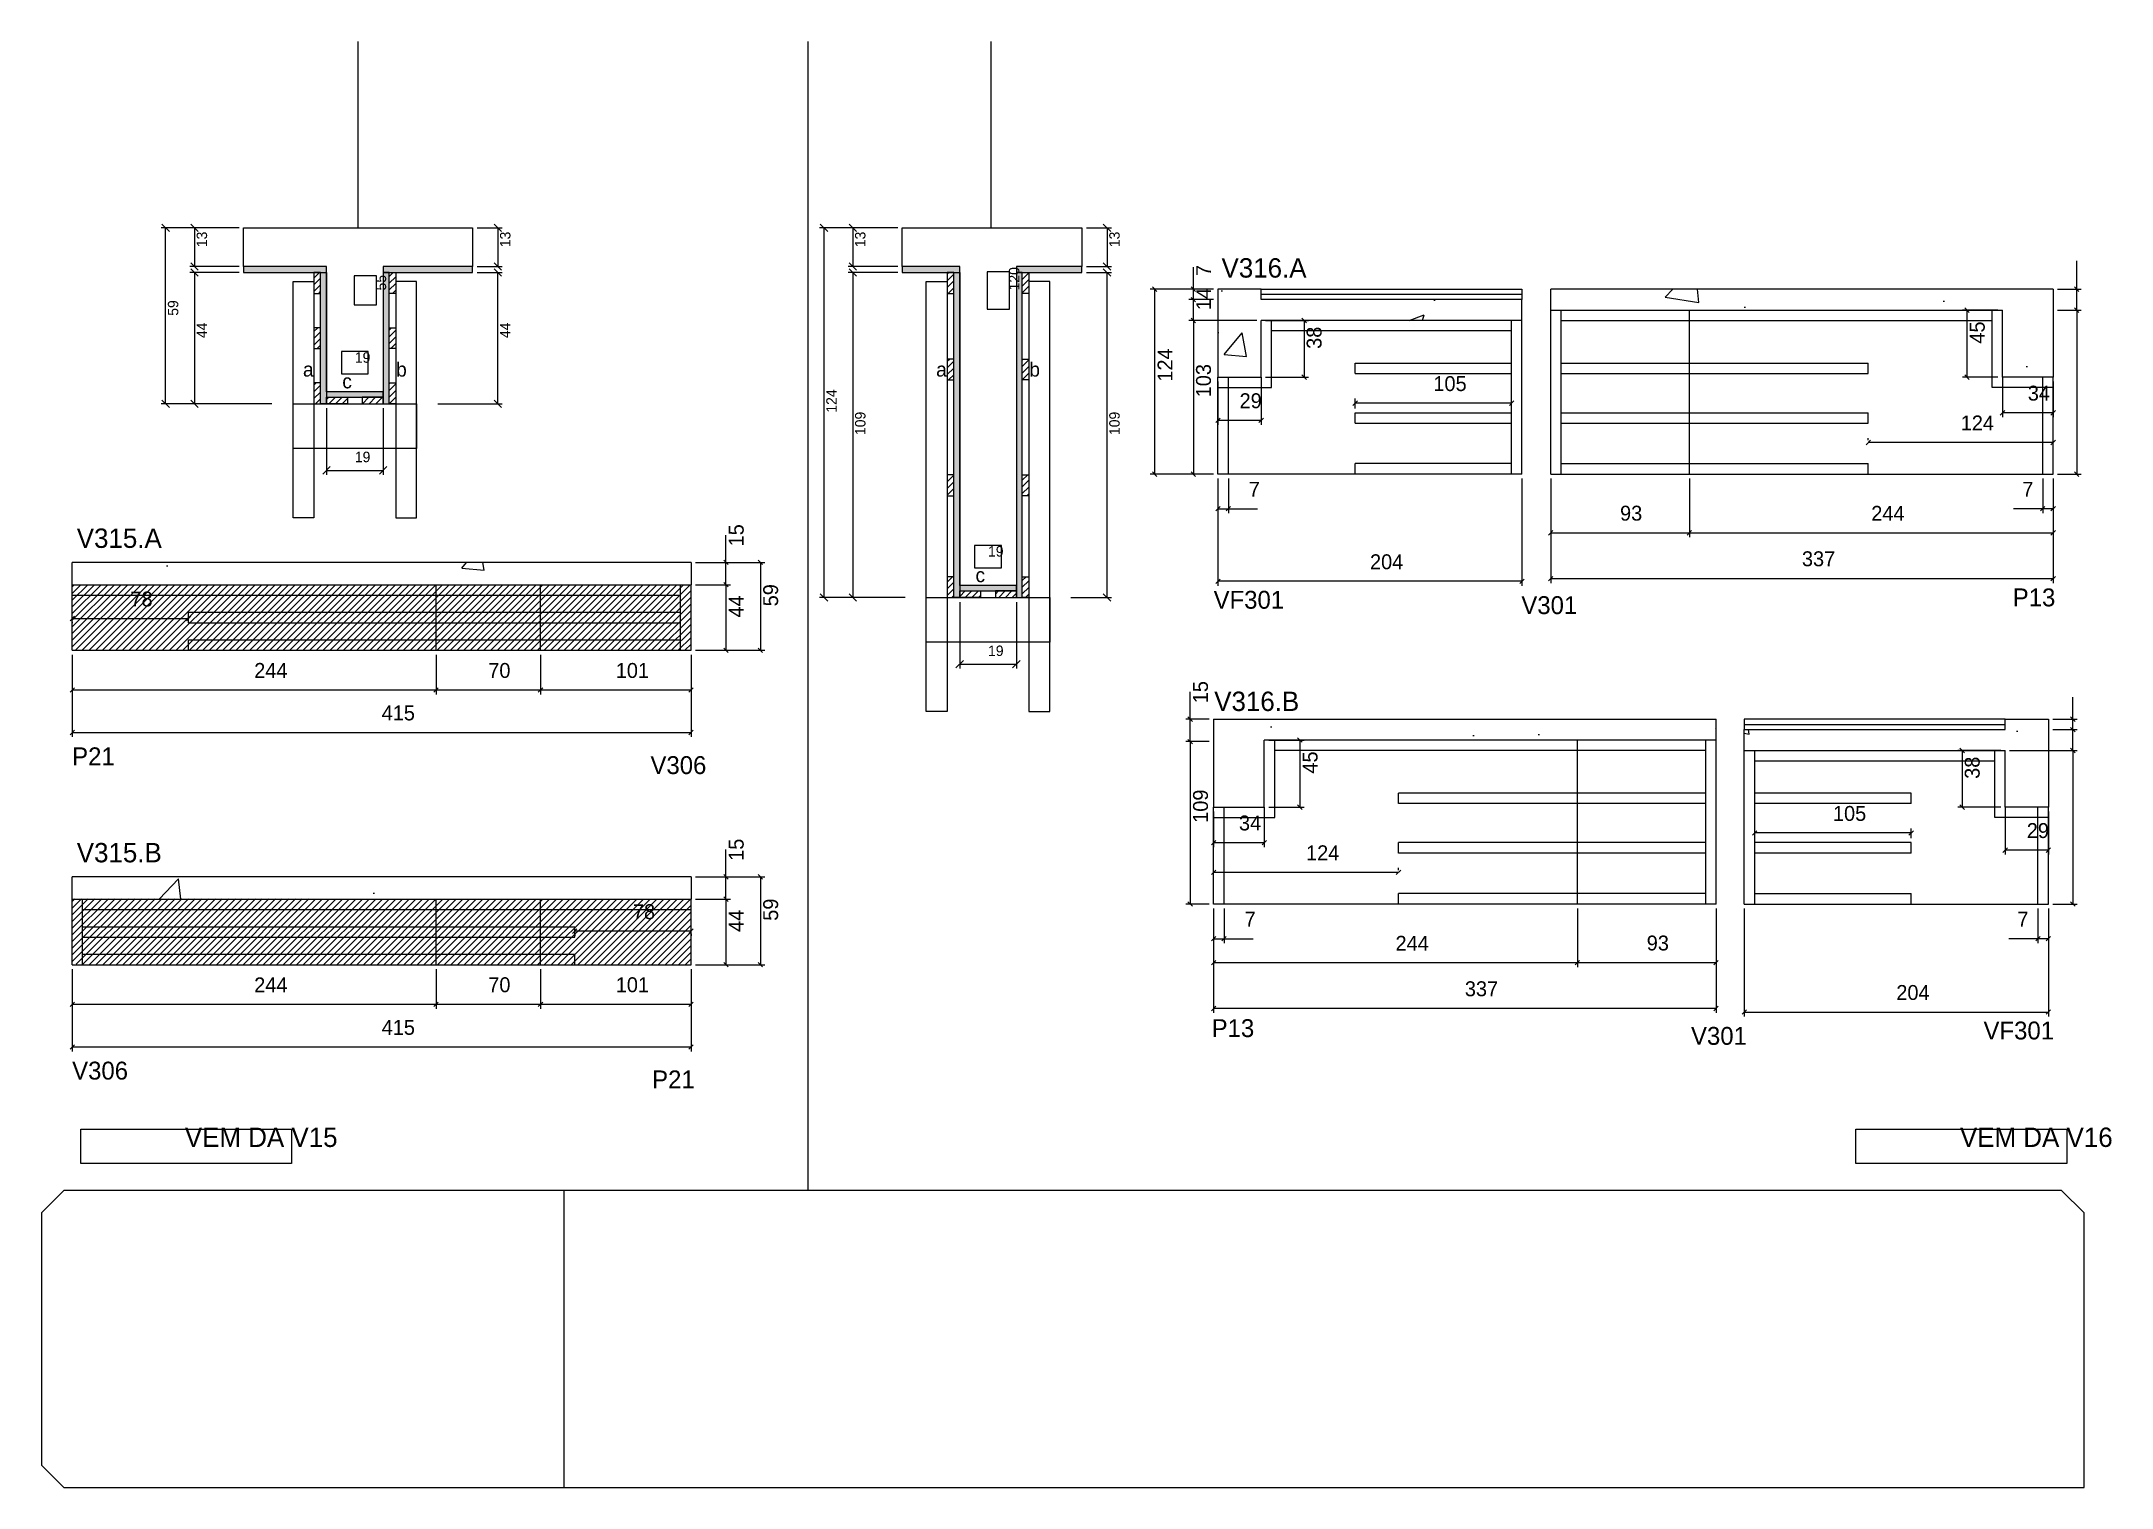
# Model space of a CAD drawing. Header units: metres. Extents: x 1964 to 3352, y 2759 to 3729.
import ezdxf

# ---------------------------------------------------------------- set-up
doc = ezdxf.new("R2010")
doc.units = ezdxf.units.M
for name, color, linetype in [('5', 7, 'Continuous'), ('CONCRETO', 7, 'Continuous'), ('COTA', 7, 'Continuous'), ('Cota Seção (2x)', 7, 'Continuous'), ('detalhes', 7, 'Continuous'), ('Hachura', 7, 'Continuous'), ('Madeira', 7, 'Continuous'), ('Painéis', 7, 'Continuous'), ('REAPROVEITAMENTO', 7, 'Continuous'), ('SARR_2.2x7', 7, 'Continuous'), ('SARR_3.5x7', 7, 'Continuous'), ('SARRAFO DE PRESSAO', 7, 'Continuous'), ('Texto Seção', 7, 'Continuous')]:
    doc.layers.add(name, color=color, linetype=linetype)

msp = doc.modelspace()

# ---------------------------------------------------------------- hatches: boundary and pattern name
at = {"layer": 'COTA'}
h = msp.add_hatch(dxfattribs=at)
h.set_pattern_fill('AR-CONC')
h.paths.add_polyline_path([(2781.7, 3503.3), (2781.7, 3541.3), (2956.6, 3541.3), (2956.6, 3555.3), (2781.7, 3555.3), (2781.7, 3562.3), (2752.7, 3562.3), (2752.7, 3503.3), (2781.7, 3503.3), (2781.7, 3503.3)])
h = msp.add_hatch(dxfattribs=at)
h.set_pattern_fill('AR-CONC')
h.paths.add_polyline_path([(2975.9, 3548.3), (3278.9, 3548.3), (3278.9, 3504.3), (3312.9, 3504.3), (3312.8, 3562.3), (2975.9, 3562.3), (2975.9, 3548.3)])
h = msp.add_hatch(dxfattribs=at)
h.set_pattern_fill('AR-CONC')
h.paths.add_polyline_path([(2399.3, 3364.1), (2399.3, 3379.1), (1984, 3379.1), (1984.3, 3364.1), (2399.3, 3364.1)])
h = msp.add_hatch(dxfattribs=at)
h.set_pattern_fill('AR-CONC')
h.paths.add_polyline_path([(3086.8, 3259.9), (2783.8, 3259.9), (2783.8, 3215.9), (2749.8, 3215.9), (2749.9, 3273.9), (3086.8, 3273.9), (3086.8, 3259.9)])
h = msp.add_hatch(dxfattribs=at)
h.set_pattern_fill('AR-CONC')
h.paths.add_polyline_path([(3280.7, 3214.9), (3280.7, 3252.9), (3105.7, 3252.9), (3105.7, 3266.9), (3280.7, 3266.9), (3280.7, 3273.9), (3309.7, 3273.9), (3309.7, 3214.9), (3280.7, 3214.9), (3280.7, 3214.9)])
h = msp.add_hatch(dxfattribs=at)
h.set_pattern_fill('AR-CONC')
h.paths.add_polyline_path([(2399.3, 3153.2), (2399.3, 3168.2), (1984, 3168.2), (1984.3, 3153.2), (2399.3, 3153.2)])
at = {"layer": 'Hachura'}
h = msp.add_hatch(color=7, dxfattribs=at)
h.dxf.hatch_style = 1
h.paths.add_polyline_path([(2154.8, 3573.5), (2154.8, 3577.5), (2099.2, 3577.5), (2099.2, 3573.5), (2154.8, 3573.5)])
h = msp.add_hatch(dxfattribs=at)
h.set_pattern_fill('ANSI31')
h.paths.add_polyline_path([(2146.4, 3559.5), (2150.8, 3559.5), (2150.8, 3573.5), (2146.4, 3573.5), (2146.4, 3559.5)])
h = msp.add_hatch(color=7, dxfattribs=at)
h.dxf.hatch_style = 1
h.paths.add_polyline_path([(2150.8, 3573.5), (2154.8, 3573.5), (2154.8, 3485.5), (2150.8, 3485.5), (2150.8, 3573.5)])
h = msp.add_hatch(color=7, dxfattribs=at)
h.dxf.hatch_style = 1
h.paths.add_polyline_path([(2252.8, 3573.5), (2252.8, 3577.5), (2192.8, 3577.5), (2192.8, 3573.5), (2252.8, 3573.5)])
h = msp.add_hatch(color=7, dxfattribs=at)
h.dxf.hatch_style = 1
h.paths.add_polyline_path([(2196.8, 3575.5), (2192.8, 3575.5), (2192.8, 3485.5), (2196.8, 3485.5), (2196.8, 3575.5)])
h = msp.add_hatch(dxfattribs=at)
h.set_pattern_fill('ANSI31')
h.paths.add_polyline_path([(2201.2, 3559.5), (2196.8, 3559.5), (2196.8, 3573.5), (2201.2, 3573.5), (2201.2, 3559.5)])
h = msp.add_hatch(color=7, dxfattribs=at)
h.dxf.hatch_style = 1
h.paths.add_polyline_path([(2579.5, 3573.5), (2579.5, 3577.5), (2540.9, 3577.5), (2540.9, 3573.5), (2579.5, 3573.5)])
h = msp.add_hatch(dxfattribs=at)
h.set_pattern_fill('ANSI31')
h.paths.add_polyline_path([(2571.1, 3559.5), (2575.5, 3559.5), (2575.5, 3573.5), (2571.1, 3573.5), (2571.1, 3559.5)])
h = msp.add_hatch(color=7, dxfattribs=at)
h.dxf.hatch_style = 1
h.paths.add_polyline_path([(2575.5, 3573.5), (2579.5, 3573.5), (2579.5, 3355.5), (2575.5, 3355.5), (2575.5, 3573.5)])
h = msp.add_hatch(color=7, dxfattribs=at)
h.dxf.hatch_style = 1
h.paths.add_polyline_path([(2661.5, 3573.5), (2661.5, 3577.5), (2617.5, 3577.5), (2617.5, 3573.5), (2661.5, 3573.5)])
h = msp.add_hatch(color=7, dxfattribs=at)
h.dxf.hatch_style = 1
h.paths.add_polyline_path([(2621.5, 3575.5), (2617.5, 3575.5), (2617.5, 3355.5), (2621.5, 3355.5), (2621.5, 3575.5)])
h = msp.add_hatch(dxfattribs=at)
h.set_pattern_fill('ANSI31')
h.paths.add_polyline_path([(2625.9, 3559.5), (2621.5, 3559.5), (2621.5, 3573.5), (2625.9, 3573.5), (2625.9, 3559.5)])
h = msp.add_hatch(dxfattribs=at)
h.set_pattern_fill('ANSI31')
h.paths.add_polyline_path([(2146.4, 3522.5), (2150.8, 3522.5), (2150.8, 3536.5), (2146.4, 3536.5), (2146.4, 3522.5)])
h = msp.add_hatch(dxfattribs=at)
h.set_pattern_fill('ANSI31')
h.paths.add_polyline_path([(2201.2, 3522.5), (2196.8, 3522.5), (2196.8, 3536.5), (2201.2, 3536.5), (2201.2, 3522.5)])
h = msp.add_hatch(dxfattribs=at)
h.set_pattern_fill('ANSI31')
h.paths.add_polyline_path([(2571.1, 3501.5), (2575.5, 3501.5), (2575.5, 3515.5), (2571.1, 3515.5), (2571.1, 3501.5)])
h = msp.add_hatch(dxfattribs=at)
h.set_pattern_fill('ANSI31')
h.paths.add_polyline_path([(2625.9, 3501.5), (2621.5, 3501.5), (2621.5, 3515.5), (2625.9, 3515.5), (2625.9, 3501.5)])
h = msp.add_hatch(dxfattribs=at)
h.set_pattern_fill('ANSI31')
h.paths.add_polyline_path([(2146.4, 3485.5), (2150.8, 3485.5), (2150.8, 3499.5), (2146.4, 3499.5), (2146.4, 3485.5)])
h = msp.add_hatch(dxfattribs=at)
h.set_pattern_fill('ANSI31')
h.paths.add_polyline_path([(2201.2, 3485.5), (2196.8, 3485.5), (2196.8, 3499.5), (2201.2, 3499.5), (2201.2, 3485.5)])
h = msp.add_hatch(color=7, dxfattribs=at)
h.dxf.hatch_style = 1
h.paths.add_polyline_path([(2192.8, 3489.9), (2192.8, 3493.5), (2154.8, 3493.5), (2154.8, 3489.9), (2192.8, 3489.9)])
h = msp.add_hatch(dxfattribs=at)
h.set_pattern_fill('ANSI31')
h.paths.add_polyline_path([(2154.8, 3485.5), (2154.8, 3489.9), (2168.8, 3489.9), (2168.8, 3485.5), (2154.8, 3485.5)])
h = msp.add_hatch(dxfattribs=at)
h.set_pattern_fill('ANSI31')
h.paths.add_polyline_path([(2192.8, 3485.5), (2192.8, 3489.9), (2178.8, 3489.9), (2178.8, 3485.5), (2192.8, 3485.5)])
h = msp.add_hatch(dxfattribs=at)
h.set_pattern_fill('ANSI31')
h.paths.add_polyline_path([(2571.1, 3423.8), (2575.5, 3423.8), (2575.5, 3437.8), (2571.1, 3437.8), (2571.1, 3423.8)])
h = msp.add_hatch(dxfattribs=at)
h.set_pattern_fill('ANSI31')
h.paths.add_polyline_path([(2625.9, 3423.8), (2621.5, 3423.8), (2621.5, 3437.8), (2625.9, 3437.8), (2625.9, 3423.8)])
h = msp.add_hatch(dxfattribs=at)
h.set_pattern_fill('ANSI31')
h.paths.add_polyline_path([(2571.1, 3355.5), (2575.5, 3355.5), (2575.5, 3369.5), (2571.1, 3369.5), (2571.1, 3355.5)])
h = msp.add_hatch(color=7, dxfattribs=at)
h.dxf.hatch_style = 1
h.paths.add_polyline_path([(2617.5, 3359.9), (2617.5, 3363.5), (2579.5, 3363.5), (2579.5, 3359.9), (2617.5, 3359.9)])
h = msp.add_hatch(dxfattribs=at)
h.set_pattern_fill('ANSI31')
h.paths.add_polyline_path([(2625.9, 3355.5), (2621.5, 3355.5), (2621.5, 3369.5), (2625.9, 3369.5), (2625.9, 3355.5)])
h = msp.add_hatch(dxfattribs=at)
h.set_pattern_fill('ANSI31')
h.paths.add_polyline_path([(2579.5, 3355.5), (2579.5, 3359.9), (2593.5, 3359.9), (2593.5, 3355.5), (2579.5, 3355.5)])
h = msp.add_hatch(dxfattribs=at)
h.set_pattern_fill('ANSI31')
h.paths.add_polyline_path([(2617.5, 3355.5), (2617.5, 3359.9), (2603.5, 3359.9), (2603.5, 3355.5), (2617.5, 3355.5)])
at = {"layer": 'REAPROVEITAMENTO'}
h = msp.add_hatch(dxfattribs=at)
h.set_pattern_fill('ANSI31')
h.paths.add_polyline_path([(2399.3, 3320.1), (2399.3, 3364.1), (1984.3, 3364.1), (1984.3, 3320.1), (2399.3, 3320.1)])
h = msp.add_hatch(dxfattribs=at)
h.set_pattern_fill('ANSI31')
h.paths.add_polyline_path([(1984.3, 3109.5), (1984.3, 3153.5), (2399.3, 3153), (2399.3, 3109), (1984.3, 3109.5)])

# ---------------------------------------------------------------- linework, layer by layer
at = {"layer": 'CONCRETO', "color": 251, "lineweight": 25}
for points in [[(2099.2, 3577.5), (2099.2, 3603.5), (2252.8, 3603.5), (2252.8, 3577.5), (2192.8, 3577.5), (2192.8, 3493.5), (2154.8, 3493.5), (2154.8, 3577.5)], [(2540.9, 3577.5), (2540.9, 3603.5), (2661.5, 3603.5), (2661.5, 3577.5), (2617.5, 3577.5), (2617.5, 3363.5), (2579.5, 3363.5), (2579.5, 3577.5)]]:
    msp.add_lwpolyline(points, close=True, dxfattribs=at)
at = {"layer": 'COTA', "color": 241, "lineweight": 25}
for p, q in [((2477.6, 3728.5), (2477.6, 2957.8)), ((2752.7, 3562.3), (2752.7, 3503.3)), ((2781.7, 3562.3), (2752.7, 3562.3)), ((2956.6, 3541.3), (2956.6, 3555.3)), ((2975.9, 3548.3), (2975.9, 3562.3)), ((3312.9, 3562.3), (2975.9, 3562.3)), ((3312.9, 3562.3), (3312.9, 3503.3)), ((1984.3, 3364.1), (1984.3, 3379.1)), ((2399.3, 3379.1), (1984.3, 3379.1)), ((2399.3, 3379.1), (2399.3, 3364.1)), ((2749.8, 3273.9), (2749.8, 3214.9)), ((2749.8, 3273.9), (3086.8, 3273.9)), ((3086.8, 3259.9), (3086.8, 3273.9)), ((3105.7, 3252.9), (3105.7, 3266.9)), ((3280.7, 3273.9), (3309.7, 3273.9)), ((3309.7, 3273.9), (3309.7, 3214.9)), ((1984.3, 3153.2), (1984.3, 3168.2)), ((2399.3, 3168.2), (1984.3, 3168.2)), ((2399.3, 3168.2), (2399.3, 3153.2))]:
    msp.add_line(p, q, dxfattribs=at)
at = {"layer": 'COTA', "color": 4, "lineweight": 25}
for p, q in [((2096.2, 3603.5), (2043.9, 3603.5)), ((2046.9, 3485.5), (2046.9, 3603.5)), ((2096.2, 3603.5), (2063.2, 3603.5)), ((2066.2, 3603.5), (2066.2, 3577.5)), ((2255.8, 3603.5), (2272.7, 3603.5)), ((2269.7, 3603.5), (2269.7, 3577.5)), ((2537.9, 3603.5), (2485.5, 3603.5)), ((2488.5, 3355.5), (2488.5, 3603.5)), ((2537.9, 3603.5), (2504.8, 3603.5)), ((2507.8, 3603.5), (2507.8, 3577.5)), ((2664.5, 3603.5), (2681.3, 3603.5)), ((2678.3, 3603.5), (2678.3, 3577.5)), ((2096.2, 3577.5), (2063.2, 3577.5)), ((2096.2, 3573.5), (2063.2, 3573.5)), ((2066.2, 3573.5), (2066.2, 3485.5)), ((2255.8, 3577.5), (2272.7, 3577.5)), ((2255.8, 3573.5), (2272.7, 3573.5)), ((2269.7, 3485.5), (2269.7, 3573.5)), ((2537.9, 3577.5), (2504.8, 3577.5)), ((2537.9, 3573.5), (2504.8, 3573.5)), ((2507.8, 3573.5), (2507.8, 3355.5)), ((2664.5, 3577.5), (2681.3, 3577.5)), ((2664.5, 3573.5), (2681.3, 3573.5)), ((2678.3, 3355.5), (2678.3, 3573.5)), ((2736.2, 3562.3), (2736.2, 3577)), ((3328.7, 3562.3), (3328.7, 3581.4)), ((2749.7, 3562.3), (2733.2, 3562.3)), ((2749.7, 3555.3), (2733.2, 3555.3)), ((2749.7, 3555.3), (2733.2, 3555.3)), ((2736.2, 3555.3), (2736.2, 3562.3)), ((2736.2, 3541.3), (2736.2, 3555.3)), ((3315.9, 3562.3), (3331.7, 3562.3)), ((3328.7, 3548.3), (3328.7, 3562.3)), ((2778.7, 3541.3), (2733.2, 3541.3)), ((2778.7, 3541.3), (2733.2, 3541.3)), ((2736.2, 3541.3), (2736.2, 3438.3)), ((3315.9, 3548.3), (3331.7, 3548.3)), ((3315.9, 3548.3), (3331.7, 3548.3)), ((3328.7, 3548.3), (3328.7, 3438.3)), ((2118.2, 3485.5), (2043.9, 3485.5)), ((2118.2, 3485.5), (2063.2, 3485.5)), ((2229.4, 3485.5), (2272.7, 3485.5)), ((2154.8, 3482.5), (2154.8, 3437.8)), ((2192.8, 3482.5), (2192.8, 3437.8)), ((2154.8, 3440.8), (2192.8, 3440.8)), ((2749.7, 3438.3), (2733.2, 3438.3)), ((2752.7, 3435.3), (2752.7, 3363.4)), ((2752.7, 3435.3), (2752.7, 3412.1)), ((2759.7, 3435.3), (2759.7, 3412.1)), ((2956.6, 3435.3), (2956.6, 3363.4)), ((2975.9, 3435.3), (2975.9, 3395.9)), ((2975.9, 3435.3), (2975.9, 3365.2)), ((3068.9, 3435.3), (3068.9, 3395.9)), ((3068.9, 3435.3), (3068.9, 3395.9)), ((3305.9, 3435.3), (3305.9, 3412.1)), ((3312.9, 3435.3), (3312.9, 3395.9)), ((3312.9, 3435.3), (3312.9, 3365.2)), ((3312.9, 3435.3), (3312.9, 3412.1)), ((3315.9, 3438.3), (3331.7, 3438.3)), ((2752.7, 3415.1), (2759.7, 3415.1)), ((2759.7, 3415.1), (2779.3, 3415.1)), ((3305.9, 3415.1), (3286.3, 3415.1)), ((3312.9, 3415.1), (3305.9, 3415.1)), ((2422.7, 3379.1), (2422.7, 3397.4)), ((2975.9, 3398.9), (3068.9, 3398.9)), ((3068.9, 3398.9), (3312.9, 3398.9)), ((2402.3, 3379.1), (2425.7, 3379.1)), ((2402.3, 3379.1), (2448.8, 3379.1)), ((2422.7, 3364.1), (2422.7, 3379.1)), ((2445.8, 3379.1), (2445.8, 3320.1)), ((2402.3, 3364.1), (2425.7, 3364.1)), ((2402.3, 3364.1), (2425.7, 3364.1)), ((2422.7, 3364.1), (2422.7, 3320.1)), ((2956.6, 3366.4), (2752.7, 3366.4)), ((2975.9, 3368.2), (3312.9, 3368.2)), ((2542.9, 3355.5), (2485.5, 3355.5)), ((2542.9, 3355.5), (2504.8, 3355.5)), ((2579.5, 3352.5), (2579.5, 3307.8)), ((2617.5, 3352.5), (2617.5, 3307.8)), ((2654.1, 3355.5), (2681.3, 3355.5)), ((1984.3, 3341.4), (2062.3, 3341.4)), ((1984.3, 3339.1), (1984.3, 3338.4)), ((2062.3, 3339.1), (2062.3, 3338.4)), ((2402.3, 3320.1), (2425.7, 3320.1)), ((2402.3, 3320.1), (2448.8, 3320.1)), ((1984.3, 3317.1), (1984.3, 3290.5)), ((1984.3, 3317.1), (1984.3, 3262)), ((2228.3, 3317.1), (2228.3, 3290.5)), ((2228.3, 3317.1), (2228.3, 3290.5)), ((2298.3, 3317.1), (2298.3, 3290.5)), ((2298.3, 3317.1), (2298.3, 3290.5)), ((2399.3, 3317.1), (2399.3, 3290.5)), ((2399.3, 3317.1), (2399.3, 3262)), ((2579.5, 3310.8), (2617.5, 3310.8)), ((1984.3, 3293.5), (2228.3, 3293.5)), ((2228.3, 3293.5), (2298.3, 3293.5)), ((2298.3, 3293.5), (2399.3, 3293.5)), ((2734.1, 3273.9), (2734.1, 3292.3)), ((3326.1, 3273.9), (3326.1, 3288.7)), ((1984.3, 3265), (2399.3, 3265)), ((2746.8, 3273.9), (2731.1, 3273.9)), ((2734.1, 3258.9), (2734.1, 3273.9)), ((3312.7, 3273.9), (3329.1, 3273.9)), ((3312.7, 3266.9), (3329.1, 3266.9)), ((3312.7, 3266.9), (3329.1, 3266.9)), ((3326.1, 3266.9), (3326.1, 3273.9)), ((3326.1, 3252.9), (3326.1, 3266.9)), ((2746.8, 3258.9), (2731.1, 3258.9)), ((2746.8, 3258.9), (2731.1, 3258.9)), ((2734.1, 3258.9), (2734.1, 3149.9)), ((3283.7, 3252.9), (3329.1, 3252.9)), ((3283.7, 3252.9), (3329.1, 3252.9)), ((3326.1, 3252.9), (3326.1, 3149.9)), ((2422.7, 3168.2), (2422.7, 3186.6)), ((2402.3, 3168.2), (2425.7, 3168.2)), ((2402.3, 3168.2), (2448.8, 3168.2)), ((2422.7, 3153.2), (2422.7, 3168.2)), ((2445.8, 3168.2), (2445.8, 3109.2)), ((2402.3, 3153.2), (2425.7, 3153.2)), ((2402.3, 3153.2), (2425.7, 3153.2)), ((2422.7, 3153.2), (2422.7, 3109.2)), ((2746.8, 3149.9), (2731.1, 3149.9)), ((2749.8, 3146.9), (2749.8, 3107.6)), ((2749.8, 3146.9), (2749.8, 3076.9)), ((2749.8, 3146.9), (2749.8, 3123.7)), ((2756.8, 3146.9), (2756.8, 3123.7)), ((2993.8, 3146.9), (2993.8, 3107.6)), ((2993.8, 3146.9), (2993.8, 3107.6)), ((3086.8, 3146.9), (3086.8, 3107.6)), ((3086.8, 3146.9), (3086.8, 3076.9)), ((3105.7, 3146.9), (3105.7, 3074.5)), ((3302.7, 3146.9), (3302.7, 3123.7)), ((3309.7, 3146.9), (3309.7, 3074.5)), ((3309.7, 3146.9), (3309.7, 3123.7)), ((3312.7, 3149.9), (3329.1, 3149.9)), ((2399.3, 3131.7), (2321.3, 3131.7)), ((2321.3, 3129.9), (2321.3, 3128.7)), ((2399.3, 3129.9), (2399.3, 3128.7)), ((2749.8, 3126.7), (2756.8, 3126.7)), ((2756.8, 3126.7), (2776.4, 3126.7)), ((3302.7, 3126.7), (3283.1, 3126.7)), ((3309.7, 3126.7), (3302.7, 3126.7)), ((2993.8, 3110.6), (2749.8, 3110.6)), ((3086.8, 3110.6), (2993.8, 3110.6)), ((1984.3, 3106.2), (1984.3, 3079.7)), ((1984.3, 3106.2), (1984.3, 3051.1)), ((2228.3, 3106.2), (2228.3, 3079.7)), ((2228.3, 3106.2), (2228.3, 3079.7)), ((2298.3, 3106.2), (2298.3, 3079.7)), ((2298.3, 3106.2), (2298.3, 3079.7)), ((2399.3, 3106.2), (2399.3, 3079.7)), ((2399.3, 3106.2), (2399.3, 3051.1)), ((2402.3, 3109.2), (2425.7, 3109.2)), ((2402.3, 3109.2), (2448.8, 3109.2)), ((1984.3, 3082.7), (2228.3, 3082.7)), ((2228.3, 3082.7), (2298.3, 3082.7)), ((2298.3, 3082.7), (2399.3, 3082.7)), ((3086.8, 3079.9), (2749.8, 3079.9)), ((3105.7, 3077.5), (3309.7, 3077.5)), ((1984.3, 3054.1), (2399.3, 3054.1))]:
    msp.add_line(p, q, dxfattribs=at)
at = {"layer": 'COTA', "color": 0, "lineweight": 25}
for p, q in [((2737.7, 3560.8), (2734.7, 3563.8)), ((2737.7, 3553.8), (2734.7, 3556.8)), ((2734.7, 3556.8), (2737.7, 3553.8)), ((3330.2, 3560.8), (3327.2, 3563.8)), ((2737.7, 3539.8), (2734.7, 3542.8)), ((2734.7, 3542.8), (2737.7, 3539.8)), ((3327.2, 3549.8), (3330.2, 3546.8)), ((3330.2, 3546.8), (3327.2, 3549.8)), ((2734.7, 3439.8), (2737.7, 3436.8)), ((3327.2, 3439.8), (3330.2, 3436.8)), ((2754.2, 3416.6), (2751.2, 3413.6)), ((2758.2, 3413.6), (2761.2, 3416.6)), ((3307.4, 3416.6), (3304.4, 3413.6)), ((3311.4, 3413.6), (3314.4, 3416.6)), ((2977.4, 3400.4), (2974.4, 3397.4)), ((3067.4, 3397.4), (3070.4, 3400.4)), ((3070.4, 3400.4), (3067.4, 3397.4)), ((3311.4, 3397.4), (3314.4, 3400.4)), ((2424.2, 3377.6), (2421.2, 3380.6)), ((2447.3, 3377.6), (2444.3, 3380.6)), ((2421.2, 3365.6), (2424.2, 3362.6)), ((2424.2, 3362.6), (2421.2, 3365.6)), ((2754.2, 3367.9), (2751.2, 3364.9)), ((2955.1, 3364.9), (2958.1, 3367.9)), ((2977.4, 3369.7), (2974.4, 3366.7)), ((3311.4, 3366.7), (3314.4, 3369.7)), ((1985.8, 3342.9), (1982.8, 3339.9)), ((2060.8, 3339.9), (2063.8, 3342.9)), ((2421.2, 3321.6), (2424.2, 3318.6)), ((2444.3, 3321.6), (2447.3, 3318.6)), ((1985.8, 3295), (1982.8, 3292)), ((2226.8, 3292), (2229.8, 3295)), ((2229.8, 3295), (2226.8, 3292)), ((2299.8, 3295), (2296.8, 3292)), ((2296.8, 3292), (2299.8, 3295)), ((2397.8, 3292), (2400.8, 3295)), ((1985.8, 3266.5), (1982.8, 3263.5)), ((2397.8, 3263.5), (2400.8, 3266.5)), ((2735.6, 3272.4), (2732.6, 3275.4)), ((3327.6, 3272.4), (3324.6, 3275.4)), ((3327.6, 3265.4), (3324.6, 3268.4)), ((3324.6, 3268.4), (3327.6, 3265.4)), ((2732.6, 3260.4), (2735.6, 3257.4)), ((2735.6, 3257.4), (2732.6, 3260.4)), ((3327.6, 3251.4), (3324.6, 3254.4)), ((3324.6, 3254.4), (3327.6, 3251.4)), ((2424.2, 3166.7), (2421.2, 3169.7)), ((2447.3, 3166.7), (2444.3, 3169.7)), ((2421.2, 3154.7), (2424.2, 3151.7)), ((2424.2, 3151.7), (2421.2, 3154.7)), ((2732.6, 3151.4), (2735.6, 3148.4)), ((3324.6, 3151.4), (3327.6, 3148.4)), ((2322.8, 3133.2), (2319.8, 3130.2)), ((2397.8, 3130.2), (2400.8, 3133.2)), ((2751.3, 3128.2), (2748.3, 3125.2)), ((2755.3, 3125.2), (2758.3, 3128.2)), ((3304.2, 3128.2), (3301.2, 3125.2)), ((3308.2, 3125.2), (3311.2, 3128.2)), ((2421.2, 3110.7), (2424.2, 3107.7)), ((2444.3, 3110.7), (2447.3, 3107.7)), ((2751.3, 3112.1), (2748.3, 3109.1)), ((2995.3, 3112.1), (2992.3, 3109.1)), ((2992.3, 3109.1), (2995.3, 3112.1)), ((3085.3, 3109.1), (3088.3, 3112.1)), ((1985.8, 3084.2), (1982.8, 3081.2)), ((2226.8, 3081.2), (2229.8, 3084.2)), ((2229.8, 3084.2), (2226.8, 3081.2)), ((2299.8, 3084.2), (2296.8, 3081.2)), ((2296.8, 3081.2), (2299.8, 3084.2)), ((2397.8, 3081.2), (2400.8, 3084.2)), ((2751.3, 3081.4), (2748.3, 3078.4)), ((3085.3, 3078.4), (3088.3, 3081.4)), ((3107.2, 3079), (3104.2, 3076)), ((3308.2, 3076), (3311.2, 3079)), ((1985.8, 3055.6), (1982.8, 3052.6)), ((2397.8, 3052.6), (2400.8, 3055.6))]:
    msp.add_line(p, q, dxfattribs=at)
for points in [[(2049.4, 3601), (2044.4, 3606)], [(2068.7, 3601), (2063.7, 3606)], [(2272.2, 3601), (2267.2, 3606)], [(2491, 3601), (2486, 3606)], [(2510.3, 3601), (2505.3, 3606)], [(2680.8, 3601), (2675.8, 3606)], [(2063.7, 3580), (2068.7, 3575)], [(2068.7, 3571), (2063.7, 3576)], [(2267.2, 3580), (2272.2, 3575)], [(2272.2, 3571), (2267.2, 3576)], [(2505.3, 3580), (2510.3, 3575)], [(2510.3, 3571), (2505.3, 3576)], [(2675.8, 3580), (2680.8, 3575)], [(2680.8, 3571), (2675.8, 3576)], [(2044.4, 3488), (2049.4, 3483)], [(2063.7, 3488), (2068.7, 3483)], [(2267.2, 3488), (2272.2, 3483)], [(2157.3, 3443.3), (2152.3, 3438.3)], [(2190.3, 3438.3), (2195.3, 3443.3)], [(2486, 3358), (2491, 3353)], [(2505.3, 3358), (2510.3, 3353)], [(2675.8, 3358), (2680.8, 3353)], [(2582, 3313.3), (2577, 3308.3)], [(2615, 3308.3), (2620, 3313.3)]]:
    msp.add_lwpolyline(points, dxfattribs=at)
at = {"layer": 'Cota Seção (2x)', "color": 180, "lineweight": 25}
for p, q in [((2188.3, 3571.2), (2173.3, 3571.2)), ((2173.3, 3571.2), (2173.3, 3551.9)), ((2188.3, 3551.9), (2188.3, 3571.2)), ((2613, 3574), (2598, 3574)), ((2598, 3574), (2598, 3549)), ((2613, 3549), (2613, 3574)), ((2173.3, 3551.9), (2188.3, 3551.9)), ((2598, 3549), (2613, 3549)), ((2182.8, 3520.5), (2164.8, 3520.5)), ((2164.8, 3520.5), (2164.8, 3505.5)), ((2182.8, 3505.5), (2182.8, 3520.5)), ((2164.8, 3505.5), (2182.8, 3505.5)), ((2607.5, 3390.5), (2589.5, 3390.5)), ((2589.5, 3390.5), (2589.5, 3375.5)), ((2607.5, 3375.5), (2607.5, 3390.5)), ((2589.5, 3375.5), (2607.5, 3375.5))]:
    msp.add_line(p, q, dxfattribs=at)
at = {"layer": 'Madeira', "color": 126, "lineweight": 18}
for points in [[(2146.4, 3559.5), (2150.8, 3559.5), (2150.8, 3573.5), (2146.4, 3573.5)], [(2201.2, 3559.5), (2196.8, 3559.5), (2196.8, 3573.5), (2201.2, 3573.5)], [(2571.1, 3559.5), (2575.5, 3559.5), (2575.5, 3573.5), (2571.1, 3573.5)], [(2625.9, 3559.5), (2621.5, 3559.5), (2621.5, 3573.5), (2625.9, 3573.5)], [(2146.4, 3522.5), (2150.8, 3522.5), (2150.8, 3536.5), (2146.4, 3536.5)], [(2201.2, 3522.5), (2196.8, 3522.5), (2196.8, 3536.5), (2201.2, 3536.5)], [(2571.1, 3501.5), (2575.5, 3501.5), (2575.5, 3515.5), (2571.1, 3515.5)], [(2625.9, 3501.5), (2621.5, 3501.5), (2621.5, 3515.5), (2625.9, 3515.5)], [(2146.4, 3485.5), (2150.8, 3485.5), (2150.8, 3499.5), (2146.4, 3499.5)], [(2201.2, 3485.5), (2196.8, 3485.5), (2196.8, 3499.5), (2201.2, 3499.5)], [(2154.8, 3485.5), (2154.8, 3489.9), (2168.8, 3489.9), (2168.8, 3485.5)], [(2192.8, 3485.5), (2192.8, 3489.9), (2178.8, 3489.9), (2178.8, 3485.5)], [(2571.1, 3423.8), (2575.5, 3423.8), (2575.5, 3437.8), (2571.1, 3437.8)], [(2625.9, 3423.8), (2621.5, 3423.8), (2621.5, 3437.8), (2625.9, 3437.8)], [(2571.1, 3355.5), (2575.5, 3355.5), (2575.5, 3369.5), (2571.1, 3369.5)], [(2625.9, 3355.5), (2621.5, 3355.5), (2621.5, 3369.5), (2625.9, 3369.5)], [(2579.5, 3355.5), (2579.5, 3359.9), (2593.5, 3359.9), (2593.5, 3355.5)], [(2617.5, 3355.5), (2617.5, 3359.9), (2603.5, 3359.9), (2603.5, 3355.5)]]:
    msp.add_lwpolyline(points, close=True, dxfattribs=at)
at = {"layer": 'Painéis', "color": 4, "lineweight": 25}
for p, q in [((2749.7, 3562.3), (2707.3, 3562.3)), ((2710.3, 3438.3), (2710.3, 3562.3)), ((2784.7, 3541.3), (2813.5, 3541.3)), ((2810.5, 3541.3), (2810.5, 3503.3)), ((3275.9, 3548.3), (3252.1, 3548.3)), ((3255.1, 3548.3), (3255.1, 3503.3)), ((2752.7, 3500.3), (2752.7, 3471.4)), ((2781.7, 3500.3), (2781.7, 3471.4)), ((2784.7, 3503.3), (2813.5, 3503.3)), ((3275.9, 3503.3), (3252.1, 3503.3)), ((3278.9, 3500.3), (3278.9, 3476.4)), ((3312.9, 3500.3), (3312.9, 3476.4)), ((2844.7, 3482.4), (2844.7, 3488.9)), ((2949.7, 3485.9), (2844.7, 3485.9)), ((2949.7, 3482.4), (2949.7, 3488.9)), ((2752.7, 3474.4), (2781.7, 3474.4)), ((3312.9, 3479.4), (3278.9, 3479.4)), ((3188.9, 3461.1), (3188.9, 3462.5)), ((3312.9, 3459.5), (3188.9, 3459.5)), ((3312.9, 3461.1), (3312.9, 3462.5)), ((2749.7, 3438.3), (2707.3, 3438.3)), ((2786.8, 3259.9), (2810.6, 3259.9)), ((2807.6, 3259.9), (2807.6, 3214.9)), ((3277.7, 3252.9), (3248.9, 3252.9)), ((3251.9, 3252.9), (3251.9, 3214.9)), ((2749.8, 3211.9), (2749.8, 3188.1)), ((2783.8, 3211.9), (2783.8, 3188.1)), ((2786.8, 3214.9), (2810.6, 3214.9)), ((3277.7, 3214.9), (3248.9, 3214.9)), ((3280.7, 3211.9), (3280.7, 3183.1)), ((3309.7, 3211.9), (3309.7, 3183.1)), ((3112.7, 3194.1), (3112.7, 3200.6)), ((3217.7, 3197.6), (3112.7, 3197.6)), ((3217.7, 3194.1), (3217.7, 3200.6)), ((2749.8, 3191.1), (2783.8, 3191.1)), ((3309.7, 3186.1), (3280.7, 3186.1)), ((2749.8, 3172.7), (2749.8, 3174.2)), ((2749.8, 3171.2), (2873.8, 3171.2)), ((2873.8, 3172.7), (2873.8, 3174.2))]:
    msp.add_line(p, q, dxfattribs=at)
at = {"layer": 'Painéis', "color": 0, "lineweight": 25}
for p, q in [((2711.8, 3560.8), (2708.8, 3563.8)), ((2812, 3539.8), (2809, 3542.8)), ((3256.6, 3546.8), (3253.6, 3549.8)), ((2809, 3504.8), (2812, 3501.8)), ((3253.6, 3504.8), (3256.6, 3501.8)), ((2846.2, 3487.4), (2843.2, 3484.4)), ((2948.2, 3484.4), (2951.2, 3487.4)), ((2754.2, 3475.9), (2751.2, 3472.9)), ((2780.2, 3472.9), (2783.2, 3475.9)), ((3280.4, 3480.9), (3277.4, 3477.9)), ((3311.4, 3477.9), (3314.4, 3480.9)), ((3190.4, 3461), (3187.4, 3458)), ((3311.4, 3458), (3314.4, 3461)), ((2708.8, 3439.8), (2711.8, 3436.8)), ((2809.1, 3258.4), (2806.1, 3261.4)), ((3253.4, 3251.4), (3250.4, 3254.4)), ((2806.1, 3216.4), (2809.1, 3213.4)), ((3250.4, 3216.4), (3253.4, 3213.4)), ((3114.2, 3199.1), (3111.2, 3196.1)), ((3216.2, 3196.1), (3219.2, 3199.1)), ((2751.3, 3192.6), (2748.3, 3189.6)), ((2782.3, 3189.6), (2785.3, 3192.6)), ((3282.2, 3187.6), (3279.2, 3184.6)), ((3308.2, 3184.6), (3311.2, 3187.6)), ((2751.3, 3172.7), (2748.3, 3169.7)), ((2872.3, 3169.7), (2875.3, 3172.7))]:
    msp.add_line(p, q, dxfattribs=at)
at = {"layer": 'Painéis', "color": 200, "lineweight": 25}
for p, q in [((2956.6, 3541.3), (2781.7, 3541.3)), ((2781.7, 3503.3), (2781.7, 3541.3)), ((2956.6, 3438.3), (2956.6, 3541.3)), ((2975.9, 3548.3), (3278.9, 3548.3)), ((2975.9, 3438.3), (2975.9, 3548.3)), ((3068.9, 3438.3), (3068.9, 3548.3)), ((3278.9, 3503.3), (3278.9, 3548.3)), ((2752.7, 3438.3), (2752.7, 3503.3)), ((2752.7, 3503.3), (2781.7, 3503.3)), ((3312.9, 3503.3), (3278.9, 3503.3)), ((3312.9, 3438.3), (3312.9, 3503.3)), ((2956.6, 3438.3), (2752.7, 3438.3)), ((2975.9, 3438.3), (3312.9, 3438.3)), ((1984.3, 3364.1), (2399.3, 3364.1)), ((1984.3, 3320.1), (1984.3, 3364.1)), ((2228.3, 3320.1), (2228.3, 3364.1)), ((2298.3, 3320.1), (2298.3, 3364.1)), ((2399.3, 3320.1), (2399.3, 3364.1)), ((1984.3, 3320.1), (2399.3, 3320.1)), ((3086.8, 3259.9), (2783.8, 3259.9)), ((2783.8, 3214.9), (2783.8, 3259.9)), ((2993.8, 3149.9), (2993.8, 3259.9)), ((3086.8, 3149.9), (3086.8, 3259.9)), ((3105.7, 3252.9), (3280.7, 3252.9)), ((3105.7, 3149.9), (3105.7, 3252.9)), ((3280.7, 3214.9), (3280.7, 3252.9)), ((2749.8, 3149.9), (2749.8, 3214.9)), ((2749.8, 3214.9), (2783.8, 3214.9)), ((3309.7, 3214.9), (3280.7, 3214.9)), ((3309.7, 3149.9), (3309.7, 3214.9)), ((1984.3, 3153.2), (2399.3, 3153.2)), ((1984.3, 3109.2), (1984.3, 3153.2)), ((2228.3, 3109.2), (2228.3, 3153.2)), ((2298.3, 3109.2), (2298.3, 3153.2)), ((2399.3, 3109.2), (2399.3, 3153.2)), ((3086.8, 3149.9), (2749.8, 3149.9)), ((3105.7, 3149.9), (3309.7, 3149.9)), ((1984.3, 3109.2), (2399.3, 3109.2))]:
    msp.add_line(p, q, dxfattribs=at)
for points in [[(2154.8, 3573.5), (2154.8, 3577.5), (2099.2, 3577.5), (2099.2, 3573.5)], [(2150.8, 3573.5), (2154.8, 3573.5), (2154.8, 3485.5), (2150.8, 3485.5)], [(2252.8, 3573.5), (2252.8, 3577.5), (2192.8, 3577.5), (2192.8, 3573.5)], [(2196.8, 3573.5), (2192.8, 3573.5), (2192.8, 3485.5), (2196.8, 3485.5)], [(2579.5, 3573.5), (2579.5, 3577.5), (2540.9, 3577.5), (2540.9, 3573.5)], [(2575.5, 3573.5), (2579.5, 3573.5), (2579.5, 3355.5), (2575.5, 3355.5)], [(2661.5, 3573.5), (2661.5, 3577.5), (2617.5, 3577.5), (2617.5, 3573.5)], [(2621.5, 3573.5), (2617.5, 3573.5), (2617.5, 3355.5), (2621.5, 3355.5)], [(2956.6, 3555.3), (2781.7, 3555.3), (2781.7, 3562.3), (2956.6, 3562.3)], [(2192.8, 3489.9), (2192.8, 3493.5), (2154.8, 3493.5), (2154.8, 3489.9)], [(2617.5, 3359.9), (2617.5, 3363.5), (2579.5, 3363.5), (2579.5, 3359.9)], [(3105.7, 3266.9), (3280.7, 3266.9), (3280.7, 3273.9), (3105.7, 3273.9)]]:
    msp.add_lwpolyline(points, close=True, dxfattribs=at)
at = {"layer": 'SARR_2.2x7', "color": 40, "lineweight": 25}
for p, q in [((2956.6, 3558.8), (2781.7, 3558.8)), ((2788.7, 3496.3), (2788.7, 3541.3)), ((2949.7, 3438.3), (2949.7, 3541.3)), ((2982.9, 3438.3), (2982.9, 3548.3)), ((2982.9, 3541.3), (3068.9, 3541.3)), ((3068.9, 3541.3), (3271.9, 3541.3)), ((3271.9, 3496.3), (3271.9, 3548.3)), ((2949.7, 3534.3), (2788.7, 3534.3)), ((2759.7, 3438.3), (2759.7, 3503.3)), ((2781.7, 3503.3), (2781.7, 3496.3)), ((2844.7, 3512.7), (2949.7, 3512.7)), ((2844.7, 3505.7), (2844.7, 3512.7)), ((2844.7, 3505.7), (2949.7, 3505.7)), ((2982.9, 3512.7), (3068.9, 3512.7)), ((2982.9, 3505.7), (3068.9, 3505.7)), ((3068.9, 3512.7), (3188.9, 3512.7)), ((3068.9, 3505.7), (3188.9, 3505.7)), ((3188.9, 3505.7), (3188.9, 3512.7)), ((3278.9, 3503.3), (3278.9, 3496.3)), ((3305.9, 3438.3), (3305.9, 3503.3)), ((2752.7, 3496.3), (2781.7, 3496.3)), ((2781.7, 3496.3), (2788.7, 3496.3)), ((3278.9, 3496.3), (3271.9, 3496.3)), ((3312.9, 3496.3), (3278.9, 3496.3)), ((2844.7, 3479.4), (2949.7, 3479.4)), ((2844.7, 3472.4), (2844.7, 3479.4)), ((2844.7, 3472.4), (2949.7, 3472.4)), ((2982.9, 3479.4), (3068.9, 3479.4)), ((2982.9, 3472.4), (3068.9, 3472.4)), ((3068.9, 3479.4), (3188.9, 3479.4)), ((3068.9, 3472.4), (3188.9, 3472.4)), ((3188.9, 3472.4), (3188.9, 3479.4)), ((2949.7, 3445.3), (2844.7, 3445.3)), ((2844.7, 3438.3), (2844.7, 3445.3)), ((2982.9, 3445.3), (3068.9, 3445.3)), ((3068.9, 3445.3), (3188.9, 3445.3)), ((3188.9, 3438.3), (3188.9, 3445.3)), ((2392.3, 3320.1), (2392.3, 3364.1)), ((1984.3, 3357.1), (2228.3, 3357.1)), ((2228.3, 3357.1), (2298.3, 3357.1)), ((2298.3, 3357.1), (2392.3, 3357.1)), ((2062.3, 3345.6), (2228.3, 3345.6)), ((2062.3, 3338.6), (2062.3, 3345.6)), ((2062.3, 3338.6), (2228.3, 3338.6)), ((2228.3, 3345.6), (2298.3, 3345.6)), ((2228.3, 3338.6), (2298.3, 3338.6)), ((2298.3, 3345.6), (2392.3, 3345.6)), ((2298.3, 3338.6), (2392.3, 3338.6)), ((2062.3, 3327.1), (2228.3, 3327.1)), ((2062.3, 3320.1), (2062.3, 3327.1)), ((2228.3, 3327.1), (2298.3, 3327.1)), ((2298.3, 3327.1), (2392.3, 3327.1)), ((3105.7, 3270.4), (3280.7, 3270.4)), ((2790.8, 3207.9), (2790.8, 3259.9)), ((2993.8, 3252.9), (2790.8, 3252.9)), ((3079.9, 3252.9), (2993.8, 3252.9)), ((3079.9, 3149.9), (3079.9, 3259.9)), ((3112.7, 3149.9), (3112.7, 3252.9)), ((3273.7, 3207.9), (3273.7, 3252.9)), ((3112.7, 3245.9), (3273.7, 3245.9)), ((2993.8, 3224.4), (2873.8, 3224.4)), ((2873.8, 3217.4), (2873.8, 3224.4)), ((3079.9, 3224.4), (2993.8, 3224.4)), ((3217.7, 3224.4), (3112.7, 3224.4)), ((3217.7, 3217.4), (3217.7, 3224.4)), ((2749.8, 3207.9), (2783.8, 3207.9)), ((2756.8, 3149.9), (2756.8, 3214.9)), ((2783.8, 3214.9), (2783.8, 3207.9)), ((2783.8, 3207.9), (2790.8, 3207.9)), ((2993.8, 3217.4), (2873.8, 3217.4)), ((3079.9, 3217.4), (2993.8, 3217.4)), ((3217.7, 3217.4), (3112.7, 3217.4)), ((3280.7, 3207.9), (3273.7, 3207.9)), ((3280.7, 3214.9), (3280.7, 3207.9)), ((3309.7, 3207.9), (3280.7, 3207.9)), ((3302.7, 3149.9), (3302.7, 3214.9)), ((2993.8, 3191.1), (2873.8, 3191.1)), ((2873.8, 3184.1), (2873.8, 3191.1)), ((2993.8, 3184.1), (2873.8, 3184.1)), ((3079.9, 3191.1), (2993.8, 3191.1)), ((3079.9, 3184.1), (2993.8, 3184.1)), ((3217.7, 3191.1), (3112.7, 3191.1)), ((3217.7, 3184.1), (3112.7, 3184.1)), ((3217.7, 3184.1), (3217.7, 3191.1)), ((1991.2, 3109.2), (1991.2, 3153.2)), ((2993.8, 3156.9), (2873.8, 3156.9)), ((2873.8, 3149.9), (2873.8, 3156.9)), ((3079.9, 3156.9), (2993.8, 3156.9)), ((3112.7, 3156.9), (3217.7, 3156.9)), ((3217.7, 3149.9), (3217.7, 3156.9)), ((1991.2, 3146.2), (2228.3, 3146.2)), ((2228.3, 3146.2), (2298.3, 3146.2)), ((2298.3, 3146.2), (2399.3, 3146.2)), ((1991.2, 3134.7), (2228.3, 3134.7)), ((1991.2, 3127.7), (2228.3, 3127.7)), ((2228.3, 3134.7), (2298.3, 3134.7)), ((2228.3, 3127.7), (2298.3, 3127.7)), ((2298.3, 3134.7), (2321.3, 3134.7)), ((2298.3, 3127.7), (2321.3, 3127.7)), ((2321.3, 3127.7), (2321.3, 3134.7)), ((1991.2, 3116.2), (2228.3, 3116.2)), ((2228.3, 3116.2), (2298.3, 3116.2)), ((2298.3, 3116.2), (2321.3, 3116.2)), ((2321.3, 3109.2), (2321.3, 3116.2))]:
    msp.add_line(p, q, dxfattribs=at)
at = {"layer": 'SARR_3.5x7', "color": 81, "lineweight": 25}
for points in [[(2132.4, 3567.5), (2146.4, 3567.5), (2146.4, 3409), (2132.4, 3409)], [(2215.2, 3567.5), (2201.2, 3567.5), (2201.2, 3409), (2215.2, 3409)], [(2557.1, 3567.5), (2571.1, 3567.5), (2571.1, 3279), (2557.1, 3279)], [(2639.9, 3567.5), (2625.9, 3567.5), (2625.9, 3279), (2639.9, 3279)], [(2132.4, 3485.5), (2215.2, 3485.5), (2215.2, 3455.5), (2132.4, 3455.5)], [(2557.1, 3355.5), (2639.9, 3355.5), (2639.9, 3325.5), (2557.1, 3325.5)]]:
    msp.add_lwpolyline(points, close=True, dxfattribs=at)
at = {"layer": 'SARRAFO DE PRESSAO', "color": 30, "lineweight": 9}
msp.add_line((2314.2, 2758.5), (2314.2, 2957.8), dxfattribs=at)
msp.add_lwpolyline([(3333.6, 2758.5), (3333.6, 2942.8), (3318.6, 2957.8), (1978.6, 2957.8), (1963.6, 2942.8), (1963.6, 2773.5), (1978.6, 2758.5), (3333.6, 2758.5)], dxfattribs=at)
at = {"layer": 'Texto Seção', "color": 252, "lineweight": 15}
for p, q in [((2176, 3603.5), (2176, 3728.5)), ((2600.7, 3603.5), (2600.7, 3728.5))]:
    msp.add_line(p, q, dxfattribs=at)
at = {"layer": 'Texto Seção', "color": 7, "lineweight": 15}
for points in [[(1990, 2999), (2131.4, 2999), (2131.4, 2975.8), (1990, 2975.8)], [(3180.6, 2999), (3322, 2999), (3322, 2975.8), (3180.6, 2975.8)]]:
    msp.add_lwpolyline(points, close=True, dxfattribs=at)

# ---------------------------------------------------------------- texts
at = {"layer": '5', "color": 5, "lineweight": 25}
for s, rotation, p in [('P13', 0, (3285.8, 3349.6)), ('VF301', 360, (2749.8, 3348)), ('V301', 0, (2956.2, 3344.4)), ('P21', 0, (1984.2, 3243)), ('V306', 0, (2372.1, 3237.1)), ('P13', 360, (2748.5, 3060.7)), ('VF301', 0, (3266.2, 3059.1)), ('V301', 360, (3070, 3055.5)), ('V306', 0, (1984.2, 3032.2)), ('P21', 0, (2373.2, 3026.3))]:
    msp.add_text(s, height=12, rotation=rotation, dxfattribs=at).set_placement(p)
at = {"layer": 'COTA', "color": 1, "lineweight": 25}
for s, p in [('13', (2074.7, 3590.5)), ('13', (2278.2, 3590.5)), ('13', (2516.3, 3590.5)), ('13', (2686.8, 3590.5)), ('59', (2055.4, 3544.5)), ('44', (2074.7, 3529.5)), ('44', (2278.2, 3529.5)), ('124', (2497, 3479.5)), ('109', (2516.3, 3464.5)), ('109', (2686.8, 3464.5))]:
    msp.add_text(s, height=7, rotation=90, dxfattribs=at).set_placement(p)
at = {"layer": 'COTA', "color": 240, "lineweight": 25}
for s, p in [('7', (2748.1, 3571.1)), ('14', (2748.1, 3548.3)), ('103', (2748, 3489.8)), ('15', (2434.6, 3389.8)), ('59', (2457.7, 3349.6)), ('44', (2434.6, 3342.1)), ('15', (2746, 3284.6)), ('109', (2746, 3204.4)), ('15', (2434.6, 3178.9)), ('59', (2457.7, 3138.7)), ('44', (2434.6, 3131.2))]:
    msp.add_text(s, height=10, rotation=90, dxfattribs=at).set_placement(p)
at = {"layer": 'COTA', "color": 1, "lineweight": 25}
for p in [(2173.8, 3446.3), (2598.5, 3316.3)]:
    msp.add_text('19', height=7, dxfattribs=at).set_placement(p)
at = {"layer": 'COTA', "color": 240, "lineweight": 25}
for s, p in [('7', (2773.4, 3423.1)), ('7', (3292.2, 3423.1)), ('93', (3022.4, 3407.1)), ('244', (3190.9, 3407)), ('204', (2854.7, 3374.5)), ('337', (3144.4, 3376.5)), ('78', (2023.3, 3349.5)), ('244', (2106.3, 3301.6)), ('70', (2263.3, 3301.6)), ('101', (2348.8, 3301.6)), ('415', (2191.8, 3273.1)), ('78', (2360.3, 3139.8)), ('7', (2770.6, 3134.8)), ('7', (3288.9, 3134.8)), ('244', (2871.8, 3118.6)), ('93', (3040.3, 3118.8)), ('244', (2106.3, 3090.7)), ('70', (2263.3, 3090.8)), ('101', (2348.8, 3090.8)), ('337', (2918.3, 3088.1)), ('204', (3207.7, 3085.6)), ('415', (2191.8, 3062.2))]:
    msp.add_text(s, height=10, dxfattribs=at).set_placement(p)
at = {"layer": 'Cota Seção (2x)', "color": 1, "lineweight": 25}
for s, p in [('55', (2194.8, 3561.5)), ('120', (2619.5, 3561.5))]:
    msp.add_text(s, height=7, rotation=90, dxfattribs=at).set_placement(p)
for p in [(2173.8, 3513), (2598.5, 3383)]:
    msp.add_text('19', height=7, dxfattribs=at).set_placement(p)
at = {"layer": 'detalhes', "color": 4, "lineweight": 25}
for s, p in [('b', (2201.5, 3503.7)), ('b', (2626.2, 3503.7)), ('a', (2139, 3503.7)), ('c', (2165.4, 3495.8)), ('a', (2563.7, 3503.7)), ('c', (2590.1, 3365.8))]:
    msp.add_text(s, height=9.6, dxfattribs=at).set_placement(p)
at = {"layer": 'Painéis', "color": 240, "lineweight": 25}
for s, p in [('38', (2822.2, 3522.3)), ('45', (3267, 3525.8)), ('124', (2722.2, 3500.3)), ('45', (2819.5, 3237.4)), ('38', (3263.6, 3233.9))]:
    msp.add_text(s, height=10, rotation=90, dxfattribs=at).set_placement(p)
for s, p in [('105', (2897.2, 3494)), ('29', (2767.2, 3482.5)), ('34', (3295.9, 3487.6)), ('124', (3250.9, 3467.6)), ('34', (2766.8, 3199.3)), ('105', (3165.2, 3205.7)), ('29', (3295.2, 3194.2)), ('124', (2811.8, 3179.3))]:
    msp.add_text(s, height=10, dxfattribs=at).set_placement(p)
at = {"layer": 'Texto Seção', "color": 7, "lineweight": 15}
for s, p in [('V316.A', (2755.1, 3570.1)), ('V315.A', (1987.3, 3388.8)), ('V316.B', (2750.2, 3279.4)), ('V315.B', (1987.3, 3177.9)), ('VEM DA V15', (2059.8, 2987)), ('VEM DA V16', (3250.4, 2987))]:
    msp.add_text(s, height=13, dxfattribs=at).set_placement(p)

doc.saveas('drawing.dxf')
